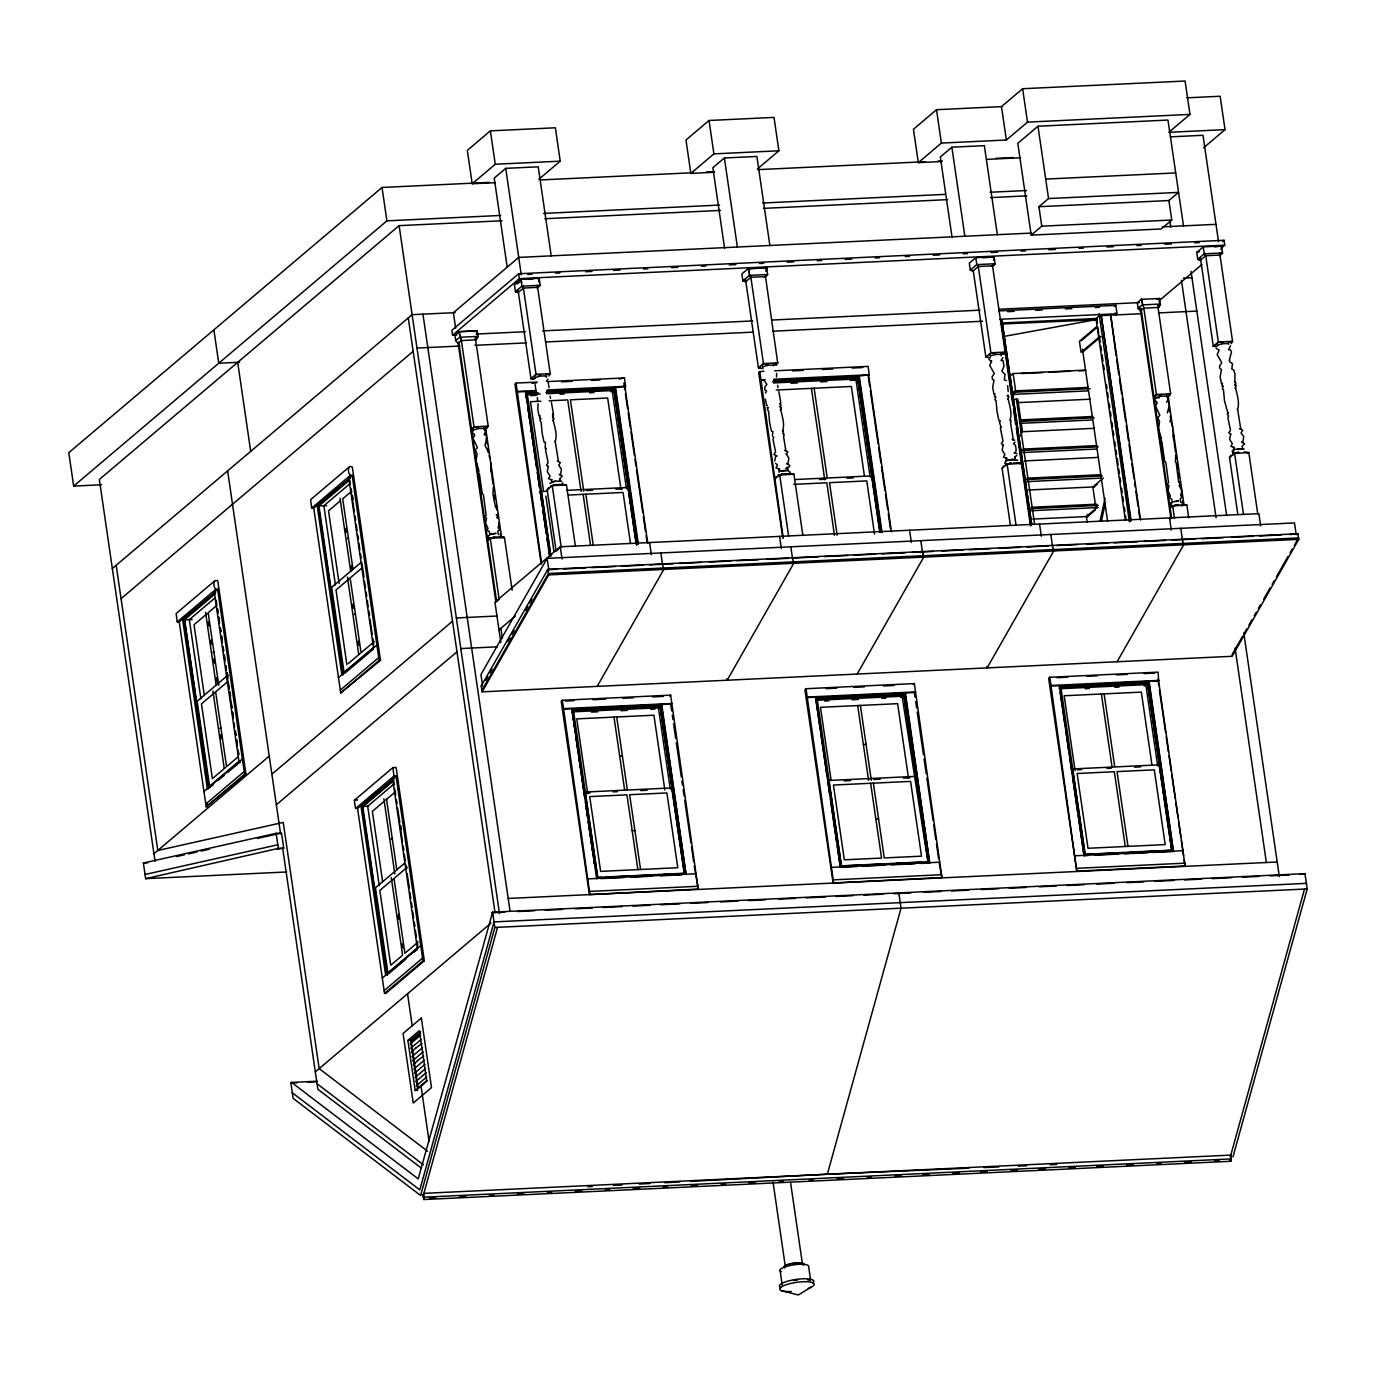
<?xml version="1.0" encoding="UTF-8"?>
<svg xmlns="http://www.w3.org/2000/svg" width="1376" height="1376" viewBox="0 0 1376 1376"><rect width="100%" height="100%" fill="white"/><g stroke="black" fill="none" stroke-linecap="round" stroke-linejoin="round"><path stroke-width="1.5" d="M486.863 437.74L484.954 445.291L488.239 451.844M549.076 387.808L548.181 382.236M776.528 377.024L776.632 373.481M499.11 522.536L498.164 528.023L499.952 529.554L497.785 531.084L498.301 534.61M1182.018 496.788L1181.52 490.166L1179.077 485.35L1180.264 484.662L1179.868 482.77M774.722 460.874L775.806 455.645M538.738 281.925L539.168 278.348L520.902 279.225L514.418 284.712L515.432 291.678L518.374 292.348L523.43 288.083L538.068 287.292L540.183 285.314L539.168 278.348M766.621 267.563L766.191 271.141L766.621 267.563L748.355 268.44L741.87 273.927L742.885 280.893L745.826 281.564L750.883 277.298L765.09 276.628L767.636 274.529L766.621 267.563L749.662 268.956M993.627 260.374L994.057 256.796L975.79 257.656L969.306 263.143L970.321 270.109L973.262 270.78L978.319 266.514L992.526 265.843L995.072 263.745L994.057 256.796L983.186 257.88M1159.142 302.049L1159.59 298.472L1141.306 299.349L1137.35 302.703L1138.158 308.276L1140.274 310.976L1143.834 308.207L1158.472 307.416L1160.398 304.044L1159.59 298.472L1156.838 299.194M1221.08 249.589L1221.51 246.012L1203.243 246.872L1196.759 252.358L1197.774 259.324L1200.715 259.995L1205.772 255.73L1219.979 255.059L1222.524 252.96L1221.51 246.012L1214.698 246.906M535.126 384.626L535.866 390.234M541.628 563.352L516.069 383.078L514.934 384.042L541.215 564.177M589.891 894.194L562.354 700.264L561.202 701.227L589.41 894.606L698.217 889.068L670.662 695.138L562.354 700.264M614.986 387.705L625.598 386.295L624.394 377.936L547.923 381.565M783.271 538.222L759.776 371.52L758.64 372.483L782.755 537.792M833.598 882.652L806.044 688.705L804.908 689.686L833.116 883.048L941.906 877.51L914.352 683.58L806.044 688.705M858.693 376.147L869.305 374.736L868.084 366.394L774.636 370.815M1049.75 677.164L1048.615 678.127L1076.823 871.49L1049.836 677.284L1158.145 672.142L1158.609 680.931L1059.296 686.022L1084.064 855.752L1078.251 815.383M423.928 1199.528L423.877 1193.353L1230.798 1155.1L1231.348 1158.902L1230.849 1161.275L423.928 1199.528L422.38 1194.626M1020.854 436.089L1022.213 429.828L1017.758 399.178L1012.34 399.436M1100.009 521.315L1105.031 498.37M1101.368 521.246L1105.478 502.481M1181.434 492.591L1180.591 495.67L1182.362 497.2L1180.212 498.714L1180.728 502.257L1183.05 502.98L1182.122 505.921A5.435 1.342 -8.3 0 0 1181.141 504.717M1242.734 442.47L1243.749 436.725L1241.014 432.872L1242.7 430.241L1239.604 428.658L1240.602 428.83M492.625 912.15L418.201 1178.871L291.574 1082.413L290.869 1083.015L293.088 1098.323L420.609 1195.486L494.861 927.458L492.625 912.15L1304.964 873.64L1307.2 888.948L1232.948 1156.975M423.326 1195.348L497.579 927.338M690.528 1181.382L827.337 1174.227L901.039 908.194L898.803 892.904L898.081 893.506M1230.247 1157.096L1304.5 889.068M537.448 397.509L537.534 400.846M538.085 403.77L537.775 409.068L539.082 415.793L540.132 415.604L539.547 418.304L540.957 418.356L539.839 420.248L541.129 422.105L542.161 433.302L544.036 442.057L545.464 442.35L545.137 448.06L546.324 448.352L545.532 449.935L548.13 462.68L546.427 465.14L548.439 466.636M546.358 381.376L547.975 379.14M548.353 466.43L547.27 471.658L550.073 476.027L548.491 478.642L552.154 480L551.157 479.605L551.862 482.529M559.808 478.59L560.496 481.514L559.499 481.136M767.309 405.714L767.154 405.507M783.924 435.951L783.959 433.75L782.824 433.767L783.443 430.912L782.445 431.118C785.3 424.582 781.895 415.707 780.605 409.119L780.364 409.945L781.448 407.95L780.175 406.195L779.934 407.021L781.018 404.94L780.209 403.34L779.951 404.234L780.76 402.411L778.816 391.438M1003.242 444.861L1002.158 450.09L1004.962 454.458L1003.379 457.073L1007.043 458.432L1006.045 458.036L1006.561 461.579M1010.792 421.95L1010.878 420.127L1009.881 420.334C1012.736 413.798 1009.33 404.922 1008.04 398.335M1015.006 442.057L1013.562 443.657L1015.488 445.377L1016.193 449.986L1015.282 453.254L1014.095 452.79L1017.019 453.788M1230.626 345.789L1228.51 349.693L1230.522 349.882L1231.52 351.912L1229.318 360.46M1230.694 434.076L1229.611 439.305L1232.414 443.674L1230.832 446.288L1234.496 447.647L1233.498 447.252L1234.014 450.795M1169.858 421.503L1170.666 419.474M1016.847 455.508L1014.594 457.228M1167.381 412.938L1169.273 405.387L1167.45 396.907M476.062 339.786L477.971 336.398L477.162 330.842L458.879 331.702L454.923 335.056L455.731 340.629L457.847 343.329L461.407 340.56L476.062 339.786L477.971 336.398L459.704 337.275L455.731 340.629M765.538 392.986L766.621 391.076L764.987 390.062L764.626 387.619L766.862 384.317L763.319 379.449M1296.209 534.748L1294.489 522.932L547.115 558.364L480.946 674.567L482.391 684.422M481.256 685.936L547.889 569.337L1297.964 533.768L1298.772 539.34L1232.191 656.283L482.116 691.836L481.256 685.936L482.598 685.867M485.762 680.346L487.861 676.648M489.959 672.967L492.058 669.269M507.813 641.612L509.911 637.914M512.01 634.233L514.108 630.535M525.666 610.256L527.765 606.558M529.863 602.877L531.962 599.179M481.91 690.408L548.491 573.465L1298.566 537.947M482.116 691.836L548.697 574.893L547.889 569.337M597.184 686.383L663.782 569.44L662.492 564.28M857.145 674.068L923.743 557.125L922.453 551.948M1117.106 661.736L1183.687 544.793L1182.414 539.616M1231.984 654.838L1242.545 636.28M1244.661 632.564L1246.776 628.866M1248.892 625.151L1252.057 619.578M1254.172 615.863L1256.288 612.148M1258.404 608.433L1260.519 604.735M1263.684 599.162L1270.031 588.016M1272.146 584.318L1274.245 580.603M1276.36 576.888L1287.988 556.472M1290.103 552.756L1292.219 549.041M1294.334 545.326L1297.499 539.77M472.587 429.174L473.998 426.818L461.115 338.53M486.794 428.504L488.205 426.147L475.322 337.842M534.593 376.697L536.004 374.341L523.121 286.036M548.818 376.026L550.228 373.67L537.345 285.365M556.489 484.386L552.24 485.625L561.167 546.84L556.128 551.122L547.201 489.908L548.611 487.534M762.046 365.913L763.456 363.556L750.574 275.252M776.27 365.242L777.681 362.886L765.52 276.507M776.064 476.75L774.654 479.123L779.693 474.84L783.942 473.602M989.482 355.128L990.892 352.772L978.319 266.583L976.805 264.605L975.79 257.656M1003.706 354.458L1005.116 352.101L990.892 352.772L985.852 357.038L973.279 270.848M1010.397 525.322L1002.089 468.339L1003.5 465.965M1155.014 396.821L1156.425 394.465L1143.852 308.276L1141.306 299.349L1142.613 299.865M1169.222 396.15L1170.632 393.794L1157.749 305.489M1216.934 344.344L1218.345 341.988L1205.772 255.798M1231.159 343.673L1232.569 341.317L1219.686 253.012M1237.85 514.538L1229.542 457.554L1230.952 455.181M485.969 431.617L484.146 434.524L485.9 435.607M1002.863 357.571L1001.04 360.478L1003.07 360.667L1003.964 366.24L1001.866 371.245L1005.048 374.461L1004.342 379.81L1006.252 380.653M1166.573 402.17L1168.379 399.264L1167.295 397.767M1011.601 394.62L1015.436 390.767L1011.377 394.207M554.992 441.902C557.848 435.366 554.442 426.491 553.152 419.904L552.911 420.729L553.995 418.734L552.722 416.98L552.481 417.805L553.565 415.724L552.756 414.124L552.498 415.019L553.307 413.196L551.363 402.222M1175.396 462.026L1175.792 455.473M1237.334 409.549C1240.189 403.013 1236.783 394.138 1235.493 387.55L1235.252 388.376L1236.181 385.332L1235.063 384.626M1001.212 426.784L1000.421 428.366L1003.018 441.128L1001.315 443.571L1003.328 445.067M1008.161 395.136L1007.37 396.236L1007.61 395.411L1008.883 397.165L1007.8 399.16M1234.822 385.452L1235.906 383.371L1235.098 381.771L1234.84 382.666L1234.96 373.997L1233.704 369.869L1231.795 369.026L1232.5 363.677L1229.766 361.819L1229.49 359.91M1228.183 412.645L1227.289 414.314L1228.682 415.999L1227.874 417.582L1230.471 430.327L1228.768 432.786L1230.78 434.283M206.194 806.818L245.977 774.224L217.769 580.844C211.938 578.023 213.4 590.906 217.632 589.255L244.618 774.275L206.194 806.818L179.207 621.797L215.619 592.041L214.278 592.11L239.028 761.822L240.215 761.771M340.715 692.919L380.498 660.308L352.29 466.946C346.46 464.108 347.904 477.008 352.153 475.356L379.14 660.377L340.715 692.919L313.711 507.899L350.14 478.126L348.782 478.194L373.55 647.924M357.554 808.383L384.54 993.42L385.899 993.352L424.324 960.809L396.116 767.43L392.9 767.584L354.337 800.316L355.49 808.314L357.554 808.383L393.983 778.627L392.624 778.696L417.375 948.408M392.9 767.584L393.932 775.772L395.978 775.84L422.982 960.878L384.54 993.42M410.168 1044.074L420.695 1035.165M410.77 1048.254L421.297 1039.344M411.39 1052.434L415.827 1048.013M411.992 1056.596L422.518 1047.686M412.611 1060.776L423.12 1051.866M413.213 1064.955L417.65 1060.535M413.815 1069.118L424.341 1060.208M414.434 1073.297L424.96 1064.388M415.036 1077.477L425.562 1068.567M415.655 1081.639L426.164 1072.73M416.257 1085.819L426.784 1076.909M549.764 483.458L555.044 481.05L561.735 481.29M1005.564 461.012L1004.858 463.282L1005.959 463.815M1158.626 429.054L1161.361 438.48L1160.69 440.458L1161.791 441.404L1164.698 461.338L1165.868 462.474L1168.551 482.804L1167.123 484.3L1168.981 485.831L1167.966 490.819L1170.494 496.151L1169.187 497.82L1171.75 499.127L1172.266 502.653L1170.185 503.582L1171.956 506.402A5.435 1.342 -8.3 0 1 1178.836 504.631M991.7 360.925L989.671 365.345L994.298 373.532L992.062 376.835L992.423 379.277L994.057 380.292L992.664 387.499L993.971 394.224L995.003 394.035L994.435 396.735L995.846 396.787L994.882 399.728L996.018 400.536L997.05 411.734L998.924 420.488L1000.352 420.781L999.526 422.208L1001.006 427.472M489.34 182.372L382.029 187.463L68.8 452.687L73.668 486.089L101.566 484.765M538.721 179.396L560.238 161.164L555.371 127.779L490.372 130.858L467.324 150.38L472.192 183.765L495.257 182.681M73.668 486.089L386.897 220.848L500.658 215.447M501.965 220.762L399.126 225.647L99.347 479.484L155.058 861.359M472.192 183.765L495.257 164.243L560.238 161.164M551.208 255.85L538.222 166.823L505.732 168.354L494.208 178.123L507.194 267.15M112.333 568.529L412.112 314.674L455.078 312.644M121.054 598.663L413.144 351.31M1221.492 247.938L1224.743 245.186L1224.038 240.301L518.632 273.755L451.861 330.309L452.566 335.176L456.952 334.97M452.566 335.176L519.354 278.623L1224.743 245.186M757.368 169.024L778.885 150.792L774.017 117.407L709.036 120.486L685.97 140.025L690.838 173.41L713.903 172.31M517.17 284.006L520.954 280.807M475.339 338.634L477.971 336.398M536.95 288.066L540.183 285.314L521.917 286.174L515.432 291.678L517.944 292.469M690.838 173.41L713.903 153.871L778.885 150.792M214.553 580.999L176.128 613.541L177.143 621.728L179.207 621.797M349.074 467.083L310.632 499.626L311.664 507.813L313.711 507.899M769.872 245.478L756.886 156.451L724.378 157.982L712.854 167.752L724.602 248.316M177.332 621.883L215.774 589.341M311.853 507.985L350.278 475.442M214.278 592.11L217.632 589.255M348.782 478.194L352.153 475.356M182.561 618.959L207.329 788.672L208.516 788.62L183.748 618.89L215.447 592.041M349.968 478.143L318.269 504.992L343.192 674.704L341.833 674.773L317.082 505.044M184.608 619.871L208.963 786.814L184.436 619.871L215.172 593.847M374.22 646.875L343.295 672.916L318.94 505.972L349.693 479.932L350.312 484.163M215.224 597.717L189.338 619.647L200.913 698.939M349.745 483.819L323.859 505.749L335.417 585.041M207.226 613.541L194.016 624.738L204.319 695.362M216.995 605.268L208.189 612.733L218.784 685.403M340.268 500.881L328.537 510.823L339.132 583.527M351.516 491.37L342.693 498.834L352.996 569.389M471.469 428.951L473.998 426.818L488.205 426.147L483.956 427.403M518.081 290.319L530.964 378.606L536.004 374.341L550.228 373.67L545.98 374.908M212.902 652.499L213.865 651.691M347.423 538.601L348.386 537.775M550.176 556.558L525.632 391.936L527.18 402.514L525.684 391.885L536.33 391.386M527.18 393.261L537.81 392.71L527.18 393.261L550.882 555.646M227.9 675.186L197.146 701.227L209.634 786.78M360.787 562.646L331.668 587.311L344.138 672.881M227.384 681.928L201.464 703.876L212.386 778.661L225.595 767.464M361.905 568.03L335.985 589.977L346.89 664.746M1186.852 97.834L1220.151 96.251L1225.018 129.636L1168.826 132.302L1189.965 114.414L1185.097 81.029L1022.626 88.718L1001.487 106.623L936.506 109.702L913.44 129.224L918.325 162.626L941.786 161.508M624.394 377.936L618.994 379.105M610.72 391.799L613.902 389.116L636.658 545.154L613.834 389.167L546.272 392.315M219.902 728.506L220.865 727.698M354.423 614.608L355.386 613.799M764.402 277.281L767.636 274.529L749.37 275.389L742.885 280.893L745.396 281.684M918.325 162.626L941.373 143.087L1006.372 140.008L1027.511 122.12L1189.965 114.414M487.706 540.252L494.483 536.864M547.201 489.908L552.24 485.625L566.465 484.954L575.392 546.169M997.342 234.694L984.356 145.667L951.865 147.198L940.324 156.967L952.089 237.532M238.289 756.714L226.558 766.656L215.636 691.87M348.369 663.507L360.099 653.566M374.272 641.56L361.062 652.74L350.158 577.972M208.791 786.814L239.527 760.79M203.958 791.527L242.4 758.984M338.479 677.611L376.904 645.069M210.098 787.278L213.263 784.595M218.027 780.57L224.357 775.187M227.539 772.504L240.387 761.754M344.602 673.363L373.309 649.197M205.781 804.048L244.223 771.506M340.302 690.133L378.727 657.59M153.94 853.722L269.249 756.078M271.88 774.172L452.515 621.212M1183.498 225.87L1167.966 120.056L1037.986 126.231L1017.81 143.31L1031.209 235.124L1161.172 228.966L1171.75 220.022L1168.912 200.535L1178.51 192.399L1048.546 198.557L1038.932 206.71L1041.77 226.18L1031.209 235.124M775.152 365.018L777.681 362.886L763.456 363.556L758.417 367.822L745.534 279.534M636.125 543.778L627.903 487.448L626.458 488.669L612.148 390.578L546.633 393.691M1260.657 525.838L1258.885 513.661L560.256 546.788L494.93 602.12L500.812 642.523M276.352 804.771L456.97 651.811M498.989 629.933L515.278 616.138M145.65 878.662L278.33 848.373L283.748 848.115L281.547 833.065L276.129 833.323L143.379 863.027L145.65 878.662L286.69 871.971M277.367 849.181L283.748 848.115M991.838 266.497L995.072 263.745L992.526 265.843L995.072 263.745L976.805 264.605L970.321 270.109L972.832 270.9M854.169 380.447L857.592 377.557L880.055 531.497L857.54 377.609L773.054 381.565M355.696 808.469L394.121 775.926M392.624 778.696L395.978 775.84M393.811 778.627L362.094 805.476L387.034 975.206L385.676 975.257L360.908 805.545M418.046 947.359L387.138 973.417L362.782 806.474L393.691 780.433L362.954 806.456M393.588 784.32L367.684 806.233L379.26 885.542M384.11 801.382L372.363 811.324L382.666 881.947M385.572 800.144L395.342 791.871M1203.501 147.868L1225.018 129.636M1030.968 525.443L1000.988 319.989L1001.917 320.281L1031.673 524.256M391.266 839.085L392.229 838.276M671.213 704.03L661.736 704.495L686.074 874.568L661.323 704.839L571.969 709.087L575.374 732.41L571.9 709.139L596.668 878.851M1002.588 354.234L1005.116 352.101L1000.868 353.34M404.63 863.148L375.493 887.812L387.98 973.365M393.037 879.281L379.828 890.461L390.732 965.247L402.48 955.305M407.21 867.276L394 878.473L404.905 953.241L418.115 942.061M879.814 532.237L871.61 475.89L870.165 477.111L855.855 379.036L773.432 382.941M792.473 558.106L793.746 563.283L727.164 680.226L726.958 678.781M1009.451 376.68L1013.132 373.567L1085.87 370.11M1099.407 315.654L1095.984 318.561L1125.43 520.403M1095.864 319.765L1000.421 324.082M1097.326 318.492L1097.205 323.274M1140.601 520.094L1110.656 314.794L1101.178 315.242L1130.676 521.108M1114.371 306.59L1115.816 305.369L1117.037 313.728L1115.592 314.932L1115.282 312.851M1011.687 394.207L1015.66 390.853L1088.382 387.396M399.229 914.283L398.266 915.109L398.851 919.202M1011.394 396.993L1014.525 394.344L1088.33 390.836M1096.689 326.628L1079.438 341.231L1081.054 352.359L1099.871 336.432M1110.656 314.794L1116.056 355.524M1081.261 340.766L1097.635 326.903M669.51 696.101L670.662 695.138M661.736 704.495L571.9 709.139M657.866 708.244L660.17 706.301L684.526 873.244L660.102 706.352M1082.895 351.895L1100.886 336.656M1138.158 308.276L1142.114 304.904L1160.398 304.044L1158.472 307.416L1160.398 304.044L1157.749 306.28M1219.291 255.712L1222.524 252.96L1219.979 255.059L1222.524 252.96L1204.258 253.82L1197.774 259.324L1200.285 260.116M1222.593 241.522L1224.038 240.301M1159.607 300.346L1201.936 264.484M663.094 874.5L684.216 873.502L671.746 787.932L585.092 792.043L583.648 793.264L589.994 792.972M382.304 978.112L420.746 945.57M389.597 972.006L417.117 948.7M386.862 975.206L405.886 959.106M413.815 952.381L416.98 949.698M384.145 990.634L422.57 958.092M1002.089 468.339L1007.129 464.056L1011.377 462.818M922.47 551.948L923.726 557.125M315.31 1071.887L491.026 923.072M671.746 787.932L670.301 789.153L658.433 707.78L573.895 711.788M1153.896 396.598L1156.425 394.465L1170.632 393.794L1166.384 395.032M1200.422 257.966L1213.305 346.253L1218.345 341.988L1232.569 341.317L1228.321 342.555M407.881 1040.394L419.405 1030.624L426.715 1080.71L415.174 1090.48L407.881 1040.394L410.581 1040.256L420.678 1031.725M837.33 846.034L840.358 867.293L815.607 697.58L914.92 692.489M420.506 1033.41L411.269 1041.254L418.166 1088.554L427.42 1080.71M1103.397 478.005L1092.836 486.949L1095.348 504.252L1096.93 507.606L1086.352 516.55L1087.195 522.312M1093.696 487.293L1097.205 484.335M1052.434 545.79L1053.724 550.95L987.125 667.893L986.919 666.466M1087.229 516.894L1095.262 510.1M913.217 684.543L914.352 683.58M900.678 697.443L903.86 694.742L928.215 861.686L903.808 694.794M698.217 889.068L694.312 866.089M1229.542 457.554L1234.582 453.272L1238.83 452.033M1170.133 507.899L1176.893 504.51M927.923 861.944L902.123 696.222L817.585 700.229M1297.964 533.768L1289.708 534.542M1144.144 686.091L1147.567 683.184L1171.922 850.127L1147.515 683.236M941.906 877.51L939.258 863.044M1170.185 851.606L1171.63 850.385L1159.142 764.832L1157.698 766.054L1145.83 684.663L1059.176 688.774M1158.609 680.931L1185.132 866.364L1184.203 859.983M1304.964 873.64L1299.976 874.448M415.81 1048.013L421.916 1043.524M417.633 1060.535L423.739 1056.046M561.907 484.868L562.646 482.856M499.901 537.345L500.83 536.726M789.36 474.084L790.306 473.447M811.221 1287.145L798.235 1294.971L781.448 1290.636M496.667 517.703L498.06 516.034L496.22 514.693M786.126 454.441L787.812 451.81L784.716 450.227L785.902 450.692L783.529 436.433M559.705 478.796L562.251 476.113L559.206 474.359L560.582 474.737L561.408 469.078L558.673 465.226L560.359 462.594L557.263 461.012L558.45 461.476L555.199 441.214M773.432 364.124L777.681 362.886M474.41 331.547L477.162 330.842L476.715 334.42L477.162 330.842L458.879 331.702L461.407 340.56M1196.759 252.358L1199.511 251.653M553.169 481.875L555.268 481.325M490.338 534.215L495.996 533.183M491.163 534.352L495.566 533.544M779.814 470.953L787.915 470.007M780.622 471.091L787.949 470.73L787.433 467.204L785.937 468.476L789.084 467.049L789.704 465.329L786.659 463.574L787.863 464.039L788.861 458.294L786.35 453.719M1007.249 460.169L1012.891 459.137L1017.81 460.358M1008.058 460.306L1015.385 459.945L1014.869 456.419M1234.702 449.384L1244.076 448.937M1172.765 501.862L1178.424 500.83M176.558 856.56L184.453 854.788M188.512 853.877L196.871 852.002M201.051 851.073L209.427 849.198M257.501 838.431L280.498 833.288M145.048 874.482L277.814 844.778M1002.915 336.621L1096.001 319.645M533.991 379.157L530.964 378.606L532.684 378.331M760.137 367.547L758.417 367.822L762.975 368.665M987.572 356.762L985.852 357.038L990.41 357.88M1216.332 346.821L1213.305 346.253L1215.025 345.978M550.538 485.917L552.24 485.625M777.99 475.133L793.918 474.17L802.844 535.384M792.198 474.445L793.918 474.17L789.36 473.344M488.514 538.394L504.442 537.431L512.147 590.201M502.739 537.724L504.442 537.431L499.901 536.606M1005.426 464.348L1021.353 463.385L1016.795 462.56M1019.633 463.66L1021.353 463.385M1232.879 453.564L1248.806 452.601L1257.733 513.816M1247.086 452.876L1248.806 452.601L1244.248 451.775M1170.942 506.041L1186.869 505.078L1188.709 517.737M1185.149 505.353L1186.869 505.078L1182.311 504.252M487.534 539.031L489.202 538.773M1169.961 506.678L1171.612 506.42M1237.609 448.972L1241.84 448.782M1175.672 501.449L1177.994 501.174M587.93 1186.748L592.196 1186.525M613.576 1185.407L622.124 1184.96M639.221 1184.065L649.919 1183.498M664.883 1182.724L679.847 1181.932M1170.512 136.843L1203.002 135.295L1218.534 241.729M540.854 179.929L693.246 172.705M706.112 172.086L714.712 171.673M757.626 169.644L925.05 161.714M937.916 161.095L942.216 160.889M995.88 158.343L1013.046 157.535M986.558 159.392L1020.682 157.758M1045.691 179.086L1175.672 172.929M543.572 213.418L719.579 205.076M762.51 203.029L944.934 194.377M990.015 192.244L1026.496 190.524M544.81 218.732L720.491 210.408M763.336 208.378L947.582 199.64M990.428 197.611L1026.857 195.874M1038.932 206.71L1168.912 200.535M1041.77 226.18L1171.75 220.022M1031.484 233.077L518.718 257.398L453.392 312.713L455.645 328.176M1162.359 226.868L1215.988 224.34M527.696 274.478L531.979 274.271M555.577 273.153L559.877 272.947M585.626 271.726L592.058 271.433M613.507 270.401L619.957 270.109M643.555 268.991L647.838 268.784M671.436 267.666L677.869 267.357M701.485 266.239L705.768 266.032M729.366 264.914L735.799 264.605M759.397 263.487L763.697 263.28M787.296 262.162L793.728 261.87M817.327 260.752L821.627 260.546M845.225 259.428L851.658 259.118M875.256 258L879.556 257.794M905.288 256.572L909.588 256.366M933.186 255.248L939.619 254.938M963.217 253.82L967.517 253.631M991.116 252.513L997.548 252.204M1021.147 251.086L1025.447 250.879M1049.045 249.761L1055.478 249.452M1079.076 248.334L1083.376 248.127M1106.975 247.009L1113.408 246.7M1137.006 245.582L1141.289 245.392M1164.904 244.257L1171.337 243.965M1194.936 242.847L1199.218 242.64M532.357 279.259L520.902 279.225L521.917 286.174L523.43 288.083M1183.377 278.107L1191.96 277.694M476.165 334.058L525.477 331.719M542.626 330.894L752.741 320.935M772.039 320.023L980.004 310.168M999.303 309.239L1139.38 302.6M998.632 310.924L1115.816 305.369M1007.834 311.647L1014.232 311.337M1035.543 310.322L1041.924 310.03M1065.368 308.912L1071.766 308.62M1095.193 307.502L1099.458 307.295M999.836 319.284L1117.037 313.728M416.98 348.059L459.945 346.03M474.944 345.324L526.337 342.882M545.618 341.97L753.394 332.115M772.676 331.203L982.584 321.244M1099.338 315.706L1141.616 313.711M1158.523 312.902L1196.828 311.096M1000.679 323.033L1096.036 318.51M239.716 362.232L218.75 363.23L213.882 329.844M530.964 378.606L535.023 378.417M1213.305 346.253L1217.364 346.064M516.069 383.078L537.311 382.064M759.776 371.52L764.024 371.314M531.927 383.233L536.176 383.044M561.649 381.823L572.278 381.324M591.388 380.412L599.884 380.017M792.61 370.884L803.24 370.368M822.349 369.473L832.962 368.957M852.071 368.063L862.7 367.547M517.29 391.42L536.399 390.526M547.029 390.01L625.598 386.295M760.997 379.862L765.245 379.673M773.742 379.26L869.305 374.736M516.636 391.988L526.114 391.541M760.326 380.43L764.127 380.24M546.908 390.939L615.038 387.654L637.828 544.277M773.587 380.189L858.744 376.095L881.534 532.718M546.203 392.366L613.834 389.167M773.002 381.616L857.54 377.609M525.512 394.688L540.304 393.983M530.396 395.617L536.743 395.308M559.998 394.207L564.212 394M589.582 392.814L593.813 392.607M791.011 383.25L797.358 382.958M820.595 381.857L826.942 381.548M850.179 380.447L854.41 380.24M1021.216 373.567L1042.595 372.552M1049.011 372.242L1070.408 371.228M1078.973 370.832L1085.389 370.522M540.837 401.19L530.482 401.689L543.52 491.026M549.11 400.794L567.72 399.917L581.068 491.387M776.253 390.027L851.366 386.467L864.386 475.821M1090.136 388.651L1014.215 392.246L1014.525 394.344M1018.412 402.6L1090.342 399.195M1159.4 397.784L1154.068 397.819M1020.94 419.886L1092.871 416.481M1019.857 421.469L1094.126 417.754M1020.39 423.361L1092.32 419.938M1020.872 429.897L1022.213 429.828M1020.407 431.806L1094.453 428.297M1022.918 449.092L1096.964 445.583M1022.076 450.468L1098.237 446.856M1022.385 452.549L1096.414 449.04M1024.501 460.908L1098.547 457.4M541.25 491.542L547.596 491.249M566.62 490.355L627.903 487.448M795.517 479.502L871.61 475.89M586.314 490.561L592.643 490.269M615.898 489.168L622.227 488.858M819.442 479.519L825.789 479.209M846.911 478.212L853.258 477.902M318.94 505.972L326.697 505.611M568.632 495.033L623.053 492.453L630.5 543.503M793.711 484.352L826.821 482.787L834.475 535.298M1027.029 478.194L1101.075 474.686M1026.169 479.57L1102.331 475.958M1026.479 481.652L1100.525 478.143M1028.612 489.994L1094.178 486.898M1031.123 507.297L1096.706 504.184M1096.328 505.37L1097.687 505.319M1030.28 508.673L1097.979 505.456M1030.59 510.754L1098.272 507.538M1032.705 519.096L1087.711 516.499L1087.401 514.4M547.424 569.733L557.349 569.251M563.799 568.959L585.247 567.944M591.68 567.634L615.296 566.516M621.728 566.207L643.194 565.192M649.627 564.882L673.156 563.764M679.538 563.472L700.848 562.457M709.38 562.044L730.69 561.047M737.072 560.737L758.382 559.722M766.896 559.327L788.207 558.312M794.606 558.002L818.049 556.902M824.43 556.592L847.874 555.491M854.255 555.182L875.566 554.167M881.964 553.874L905.408 552.756M911.789 552.447L933.117 551.449M941.648 551.036L962.942 550.022M969.34 549.729L990.651 548.714M999.165 548.319L1020.476 547.304M1026.874 546.994L1048.185 545.98M1056.699 545.584L1078.01 544.569M1086.524 544.174L1107.835 543.159M1114.233 542.849L1137.677 541.748M1144.058 541.439L1165.369 540.424M1171.767 540.132L1195.297 539.014M1201.73 538.704L1223.178 537.689M1231.761 537.276L1253.226 536.262M1259.659 535.969L1281.125 534.937M548.697 574.893L1298.772 539.34M184.436 619.871L192.176 619.51M456.35 617.962L497.166 616.018M460.822 648.56L497.355 646.823M379.14 660.377L380.498 660.308M565.45 701.038L573.947 700.625M593.056 699.73L605.801 699.111M622.795 698.32L633.407 697.804M652.534 696.91L663.146 696.394M826.15 688.671L836.763 688.172M853.756 687.364L864.369 686.865M883.478 685.953L894.108 685.454M1057.095 677.714L1067.724 677.216M1086.834 676.304L1097.446 675.805M1116.572 674.894L1127.185 674.395M1144.178 673.586L1154.791 673.088M563.558 708.606L671.884 703.48M807.265 697.064L915.573 691.922M1050.972 685.506L1159.28 680.363M562.904 709.173L572.382 708.726M806.611 697.615L816.088 697.168M1050.301 686.056L1059.778 685.609M1059.365 685.97L1148.719 681.739L1173.418 851.503L1149.132 681.378M660.17 706.301L573.465 710.463L597.82 877.406L684.526 873.244M903.86 694.742L817.155 698.905L841.51 865.848L928.215 861.686M1147.567 683.184L1060.862 687.346L1085.217 854.29L1171.922 850.127M591.474 712.097L597.803 711.805M621.058 710.704L627.404 710.394M650.642 709.294L654.873 709.087M824.602 701.038L828.834 700.848M852.071 699.748L858.418 699.438M881.672 698.337L885.886 698.148M1085.217 688.688L1089.431 688.482M1114.801 687.295L1119.032 687.088M619.682 756.06L622.382 755.94M863.371 744.502L866.089 744.382M244.618 774.275L245.977 774.224M354.475 800.127L357.691 799.972M828.799 780.484L915.436 776.374M1159.142 764.832L1072.489 768.943L1084.666 852.415M613.232 791.871L617.463 791.664M640.717 790.564L647.047 790.254M844.262 780.914L850.592 780.605M873.846 779.504L880.193 779.212M903.43 778.111L909.777 777.801M1077.391 769.855L1081.622 769.648M1106.975 768.444L1111.206 768.255M1134.46 767.154L1140.79 766.845M362.782 806.474L368.63 806.198M632.169 830.657L634.886 830.536M875.876 819.116L878.576 818.978M143.379 863.027L147.645 862.821M601.794 877.406L597.58 877.596L585.092 792.043M606.025 877.2L631.395 875.996M635.609 875.807L658.863 874.689M841.269 866.054L862.408 865.04M866.639 864.85L891.992 863.646M896.223 863.44L921.576 862.236M1084.976 854.496L1095.537 853.997M1099.768 853.791L1123.022 852.69M1129.352 852.38L1171.63 850.385M587.672 878.903L695.981 873.76M831.362 867.344L939.67 862.202M1075.069 855.786L1183.377 850.66M600.985 878.61L624.377 877.492M630.707 877.234L652.035 876.185M660.48 875.824L681.825 874.775M840.358 867.293L857.437 866.45M861.703 866.244L885.095 865.126M891.476 864.833L914.885 863.715M921.215 863.474L929.78 863.01M1084.064 855.752L1088.382 855.494M1094.763 855.184L1118.172 854.083M1124.484 853.825L1147.945 852.673M1152.211 852.466L1173.487 851.452M589.496 891.424L697.804 886.282M833.185 879.866L941.511 874.723M1076.892 868.308L1185.2 863.165M1077.305 871.094L1185.613 865.951M508.191 898.459L1277.186 861.995M491.92 912.77L504.734 912.168M517.565 911.548L534.662 910.74M545.36 910.241L562.457 909.416M575.288 908.814L592.385 908.005M603.066 907.489L622.313 906.578M632.994 906.079L650.108 905.27M660.79 904.754L680.036 903.843M690.718 903.344L707.814 902.536M720.646 901.916L737.742 901.108M748.441 900.609L765.538 899.801M778.369 899.182L795.466 898.373M806.164 897.874L825.394 896.963M836.092 896.447L853.189 895.638M863.87 895.14L883.117 894.211M893.798 893.712L910.912 892.904M923.726 892.302L940.84 891.476M951.521 890.977L968.618 890.169M981.449 889.55L998.546 888.741M1009.244 888.242L1026.341 887.434M1039.172 886.815L1056.269 886.006M1066.968 885.508L1084.064 884.699M1096.896 884.08L1113.992 883.272M1126.824 882.67L1143.92 881.861M1154.602 881.345L1173.848 880.434M1184.53 879.935L1201.644 879.109M1212.325 878.61L1231.572 877.699M1242.253 877.183L1259.35 876.374M1270.048 875.876L1289.278 874.964M1306.392 883.375L494.053 921.903L419.8 1189.913L292.28 1092.75M494.861 927.458L1307.2 888.948M422.982 960.878L424.324 960.809M291.574 1082.413L317.237 1081.192M290.869 1083.015L297.268 1082.706M307.966 1082.207L316.514 1081.794M415.174 1090.48L417.891 1090.342M424.427 1197.154L1231.348 1158.902M429.364 1198.135L435.796 1197.825M459.412 1196.707L465.845 1196.398M489.46 1195.28L493.743 1195.073M517.359 1193.955L523.792 1193.663M547.407 1192.545L551.69 1192.338M575.306 1191.22L581.738 1190.911M605.337 1189.793L609.637 1189.586M633.235 1188.468L639.685 1188.159M663.284 1187.041L667.584 1186.834M691.182 1185.716L697.632 1185.407M721.23 1184.289L725.53 1184.1M749.129 1182.964L755.562 1182.672M779.177 1181.554L783.46 1181.348M809.226 1180.126L813.508 1179.92M837.124 1178.802L843.557 1178.492M867.155 1177.374L871.455 1177.168M895.071 1176.05L901.504 1175.74M922.969 1174.726L929.402 1174.433M953 1173.298L959.45 1173.006M980.899 1171.991L987.349 1171.681M1010.947 1170.563L1017.38 1170.254M1038.846 1169.239L1045.278 1168.929M1068.894 1167.811L1075.327 1167.502M1096.792 1166.487L1103.225 1166.177M1126.841 1165.059L1133.274 1164.767M1156.889 1163.632L1161.172 1163.442M1184.788 1162.324L1191.22 1162.015M1214.819 1160.897L1219.119 1160.69M827.337 1174.227L968.79 1168.207M983.788 1167.57L998.787 1166.934M1018.068 1166.108L1026.651 1165.747M1050.215 1164.75L1056.648 1164.474M471.658 430.172L473.361 430.258A5.796 1.428 -8.3 0 1 480.706 428.418A5.796 1.428 -8.3 0 1 484.197 429.794M1218.345 341.988L1222.903 342.813M990.892 352.772L995.45 353.598M1156.425 394.465L1160.966 395.29M763.456 363.556L768.014 364.382M536.004 374.341L540.562 375.166M473.998 426.818L478.556 427.644M561.907 484.128L566.465 484.954M775.892 455.852L777.01 456.11L773.88 454.355L775.582 451.896L772.985 439.15L773.794 437.568L772.4 435.882L772.916 431.565L771.489 431.273L769.614 422.518L768.582 411.321L767.292 409.463L768.41 407.571L767.017 407.52M1242.924 442.401L1241.548 442.006L1244.592 443.76L1242.046 446.443L1242.838 449.161M978.319 266.514L976.805 264.605M750.883 277.298L749.37 275.389L750.883 277.298L749.37 275.389L748.355 268.44L749.284 271.949M1014.628 440.182L1012.151 439.443L1013.338 439.907L1010.466 422.294M1237.54 408.861L1240.791 429.123M788.947 471.28L790.099 472.071M427.506 1151.179L319.163 1068.619L283.232 822.401L157.793 850.488L116.186 565.261M317.03 1083.703L423.498 1164.818M420.918 1167.811L317.856 1089.276L282.768 848.837M484.885 430.138L485.866 430.929M1216.229 348.438L1219.153 350.14L1217.124 354.561L1221.75 362.748L1219.514 366.05L1219.876 368.493L1221.51 369.508L1220.116 376.714L1221.424 383.44L1222.473 383.25L1221.888 385.951L1223.298 386.002L1222.335 388.944L1223.47 389.752L1224.502 400.949L1227.977 413.333M988.776 359.222L991.494 361.596M1229.852 1160.174L1230.849 1161.275M1204.258 253.82L1205.772 255.73L1204.258 253.82L1203.243 246.872M775.531 463.196L777.543 465.243L775.944 467.857L779.607 469.216L778.61 468.82L779.126 472.346M1174.072 442.178L1173.04 430.361M491.645 474.548L490.613 462.714M1171.492 423.275L1172.713 427.489M489.065 455.628L489.89 458.449M520.902 279.225L521.831 282.734M458.879 331.702L459.808 335.211M765.366 399.178L766.535 405.008M476.216 461.424L478.934 470.833L478.263 472.811L479.364 473.757L482.271 493.709L483.44 494.844L486.124 515.174L484.696 516.671L486.571 518.184L485.556 523.172L488.067 528.504L486.76 530.173L489.323 531.48L489.839 535.006L487.758 535.935L489.529 538.756A5.435 1.342 -8.3 0 1 495.033 537.104A5.435 1.342 -8.3 0 1 499.918 537.552M1234.582 453.272L1243.508 514.486M1191.031 271.347L1226.584 515.106M1243.766 632.805L1279.319 876.598M1181.434 280.308L1216.074 517.737M1235.098 648.182L1266.367 862.511M1169.806 220.796L1170.735 227.16M1168.104 395.927L1183.979 504.682M1168.998 407.537L1169.617 411.785M1170.236 416.034L1171.165 422.415M1173.023 435.16L1173.642 439.408M1174.261 443.657L1175.5 451.93M1175.809 454.286L1176.428 458.535M1177.048 462.783L1177.994 469.164M1178.613 473.413L1179.232 477.661M1179.851 481.91L1180.47 486.158M1182.638 501.036L1183.257 505.284M1176.153 462.594L1178.647 482.34M1180.763 528.315L1182.483 540.149M1172.662 505.749L1174.502 518.425M1171.079 502.704L1171.492 505.508M1141.014 308.31L1171.664 518.442M1140.205 308.327L1170.907 518.718M1169.531 517.909L1171.303 530.07M1116.676 359.755L1118.843 374.616M1119.462 378.864L1121.629 393.708M1122.248 397.956L1125.654 421.297M1126.273 425.545L1128.44 440.406M1129.06 444.654L1131.227 459.498M1131.846 463.746L1134.013 478.607M1134.632 482.838L1135.252 487.087M1135.871 491.335L1138.038 506.196M1138.657 510.427L1139.586 516.808M1157.852 679.366L1158.781 685.73M1159.4 689.995L1165.592 732.479M1166.212 736.745L1168.396 751.606M1169.015 755.854L1171.182 770.732M1171.802 774.98L1175.207 798.355M1175.826 802.621L1177.994 817.482M1178.613 821.73L1180.797 836.608M1181.416 840.856L1183.584 855.734M1101.178 315.242L1131.158 520.696M1099.046 313.625L1129.404 521.814M1099.286 335.589L1100.215 341.953M1100.834 346.202L1101.454 350.433M1102.056 354.681L1102.984 361.045M1103.604 365.276L1104.223 369.525M1106.39 384.368L1107.009 388.617M1107.628 392.848L1108.248 397.096M1109.176 403.46L1109.796 407.692M1110.415 411.94L1111.034 416.171M1111.963 422.535L1112.582 426.784M1113.201 431.015L1113.82 435.263M1114.749 441.627L1115.368 445.858M1115.988 450.107L1116.607 454.338M1117.226 458.586L1118.155 464.95M1118.774 469.182L1119.393 473.43M1120.012 477.678L1120.632 481.91M1121.56 488.274L1122.18 492.522M1122.799 496.753L1123.401 501.002M1124.33 507.366L1124.949 511.597M1125.568 515.845L1126.187 520.076M1097.824 327.454L1098.736 333.714M1151.936 764.798L1141.34 692.111L1064.164 695.757L1075.069 770.543M1082.499 349.263L1107.611 521.401M1037.986 126.231L1048.546 198.557M1022.626 88.718L1027.511 122.12M1127.976 846.378L1117.054 771.609L1154.292 769.838L1165.197 844.606L1088.02 848.27L1077.116 773.501L1114.354 771.73L1125.258 846.498M1104.102 693.865L1114.698 766.535M1101.385 694.003L1111.997 766.673M1001.487 106.623L1006.372 140.008M1050.8 534.473L1052.52 546.306M1039.551 524.067L1041.34 536.244M1060.294 692.334L1062.392 707.23M1063.08 711.426L1065.179 726.339M1065.867 730.518L1069.204 753.91M1069.892 758.107L1071.99 773.002M1072.678 777.199L1077.563 811.186M1013.132 373.567L1015.66 390.853M1016.365 399.023L1034.649 524.411M1001.866 320.333L1031.622 524.308M992.543 265.895L1012.874 405.129M1013.544 409.308L1015.66 424.186M1016.331 428.366L1030.486 525.856M1007.129 464.056L1016.056 525.271M951.865 147.198L964.851 236.242M936.506 109.702L941.373 143.087M920.802 540.648L922.539 552.481M909.57 530.224L911.359 542.402M868.652 375.287L891.476 531.858M868.187 375.837L869.735 386.432M870.354 390.664L878.077 443.64M878.696 447.888L880.864 462.714M881.483 466.963L884.871 490.269M885.49 494.517L887.658 509.344M888.277 513.575L890.444 528.418M914.455 693.04L915.074 697.288M915.694 701.536L916.622 707.918M917.242 712.166L923.451 754.667M924.07 758.916L926.237 773.794M926.856 778.042L933.066 820.543M933.685 824.792L935.852 839.67M936.471 843.918L938.638 858.796M859.174 375.734L881.999 532.306M905.442 692.936L929.712 863.062L905.012 693.28L815.658 697.529L817.464 710.308M874.517 534.077L866.76 480.895L829.522 482.666L837.176 535.178M908.538 778.438L897.634 703.669L820.457 707.316L831.07 780.02M873.364 783.15L884.269 857.936L921.507 856.164L910.585 781.396L833.426 785.042L844.331 859.828L881.552 858.056L870.647 783.288M814.128 388.238L827.165 477.61M860.396 705.424L871.3 780.209M811.427 388.359L824.757 479.828M857.695 705.561L868.6 780.33M777.612 385.246L777.973 387.671M829.092 782.583L840.977 863.956M818.135 714.505L820.251 729.4M820.922 733.597L827.062 776.081M827.733 780.261L829.831 795.173M830.519 799.353L836.642 841.837M790.822 546.805L792.542 558.639M779.693 474.84L788.62 536.055M724.378 157.982L737.381 247.026M779.59 536.399L781.362 548.56M709.036 120.486L713.903 153.871M810.619 1280.093L808.675 1266.711A14.517 3.578 -8.3 0 0 791.733 1265.18A14.517 3.578 -8.3 0 0 781.379 1271.716M790.529 1182.328L802.535 1264.596M773.037 1182.225L785.352 1266.608A8.703 2.15 -8.3 0 1 790.237 1264.148M780.037 1270.048L782.256 1285.356M660.858 552.963L662.578 564.796M649.61 542.557L651.398 554.734M624.945 386.845L647.786 543.417M623.861 383.147L624.79 389.511M625.409 393.742L627.576 408.586M628.196 412.817L630.363 427.644M630.982 431.892L634.37 455.198M634.99 459.446L635.918 465.793M636.538 470.042L642.73 512.422M643.349 516.654L645.499 531.497M646.118 535.728L647.047 542.092M670.766 704.598L671.694 710.979M672.314 715.228L672.933 719.476M673.552 723.724L675.719 738.602M676.338 742.851L681.292 776.855M681.911 781.104L682.53 785.352M683.15 789.6L684.096 795.964M684.715 800.23L690.907 842.714M691.526 846.98L693.693 861.84M615.468 387.292L638.309 543.864M621.006 489.495L607.659 398.025L570.421 399.797L583.768 491.266M664.832 789.996L653.927 715.21L576.768 718.874L587.672 793.66M585.815 494.208L593.176 544.638M640.562 869.494L629.658 794.709L666.896 792.937L677.8 867.723L600.624 871.386L589.719 796.601L626.957 794.846L637.862 869.615M616.706 716.982L627.301 789.652M583.114 494.345L590.459 544.758M613.988 717.102L624.601 789.772M550.159 396.03L550.52 398.455M505.732 168.354L521.263 274.787M560.256 546.788L562.027 558.966M518.632 273.755L519.354 278.623M545.876 496.117L553.943 551.415M490.372 130.858L495.257 164.243M541.559 493.64L550.692 556.248M536.795 468.064L527.851 406.694L529.949 421.555M537.414 472.295L539.581 487.104M540.2 491.335L542.35 506.144M549.454 554.803L546.994 537.878L547.854 544.277M575.994 736.659L584.955 798.183M585.574 802.432L587.741 817.275M588.36 821.524L594.552 863.956M530.568 425.786L532.736 440.595M533.338 444.826L536.743 468.115M537.362 472.346L539.512 487.156M540.132 491.387L542.299 506.196M548.474 548.508L549.402 554.855M575.925 736.71L578.092 751.554M578.711 755.802L580.878 770.663M581.498 774.894L584.903 798.235M585.522 802.483L587.69 817.327M588.309 821.575L590.476 836.419M591.095 840.667L593.262 855.511M593.882 859.759L594.501 864.008M547.115 558.364L548.852 570.197M485.694 428.28L501.552 537.036M485.023 429.26L485.642 433.509M486.261 437.757L487.19 444.138M487.809 448.387L488.428 452.635M490.596 467.513L491.215 471.762M491.851 476.01L493.072 484.283M493.399 486.64L494.018 490.888M494.638 495.136L495.257 499.385M496.186 505.766L496.805 510.014M497.424 514.263L498.043 518.511M498.662 522.76L499.282 527.008M500.21 533.389L500.83 537.638M495.566 507.555L492.969 494.38L493.365 487.826M490.234 538.119L499.161 599.317L495.91 602.069L458.088 342.813M473.378 430.31L472.174 432.27L474.806 434.971L473.069 438.394L477.403 447.578L475.425 449.986L477.145 454.338L476.079 460.53M500.898 628.316L502.378 638.412M458.81 342.194L496.633 601.467M422.948 314.158L510.014 910.981M399.126 225.647L499.471 913.544M408.276 317.925L495.016 912.563M382.029 187.463L386.897 220.848M352.445 495.119L353.064 499.35M400.622 825.308L401.242 829.556M350.932 488.394L351.706 492.608M352.153 496.839L354.32 511.631M354.939 515.862L355.713 520.076M356.16 524.308L357.089 530.654M357.708 534.886L358.5 539.1M358.947 543.331L359.858 549.678M360.478 553.892L361.269 558.123M361.716 562.354L364.038 577.129M364.485 581.377L365.414 587.707M366.033 591.938L366.807 596.152M367.272 600.383L368.183 606.73M368.802 610.961L369.594 615.175M370.041 619.406L372.191 634.198M372.81 638.43L373.739 644.759M393.536 780.433L394.31 784.647M394.757 788.878L395.686 795.225M396.305 799.456L397.096 803.67M397.544 807.901L399.866 822.693M400.313 826.924L402.463 841.716M403.082 845.948L403.873 850.162M404.32 854.393L405.249 860.74M405.868 864.954L406.642 869.185M407.09 873.416L409.412 888.191M409.876 892.439L410.788 898.769M411.407 903L412.198 907.214M412.645 911.445L413.574 917.792M414.176 922.023L414.967 926.237M415.414 930.468L416.343 936.815M416.962 941.029L417.736 945.26M386.536 799.318L396.838 869.89M345.926 528.35L346.528 532.443M351.413 565.983L352.032 570.197M340.044 498.284L350.691 571.332M383.87 798.785L394.843 873.915M352.892 604.064L353.494 608.278M358.31 641.25L358.912 645.361M402.446 943.798L403.048 947.909M347.44 577.077L358.706 654.288M391.283 877.578L402.549 954.789M407.52 993.61L412.215 1025.774M420.953 1085.595L429.071 1141.237M410.581 1040.256L417.582 1088.261M237.704 362.335L250.69 451.362M227.642 470.884L280.601 833.959M276.129 833.323L278.33 848.373M227.212 672.658L227.831 676.906M229.998 691.767L230.618 695.998M217.511 608.622L218.113 612.853M219.352 621.316L218.732 617.084L219.489 623.431M220.28 627.645L220.9 631.876L220.108 627.662M222.121 640.322L221.519 636.108L222.276 642.454M224.288 655.114L224.907 659.345M226.438 669.906L225.836 665.692L226.283 669.923M227.057 674.137L227.676 678.368M228.296 682.582L229.224 688.929M229.844 693.16L230.446 697.374M231.065 701.605L231.994 707.952M232.613 712.166L233.232 716.397M235.382 731.189L236.001 735.42M236.62 739.652L237.24 743.866M238.151 750.212L238.77 754.444M216.101 600.177L216.72 604.408M217.339 608.639L217.958 612.87M224.116 655.131L225.045 661.46M226.885 674.137L229.052 688.929M229.672 693.16L231.822 707.952M232.441 712.183L233.37 718.53M233.989 722.744L234.591 726.975M235.21 731.206L235.829 735.42M236.448 739.652L237.377 745.998M237.996 750.212L238.616 754.444M208.43 621.746L209.014 625.856M211.113 640.201L211.715 644.295M213.83 658.829L214.45 663.043M216.6 677.783L217.219 681.997M205.523 612.2L216.187 685.231M220.814 734.664L221.398 738.757M212.936 690.993L224.185 768.204M183.92 618.89L208.67 788.603M206.933 802.518L207.552 806.766M1007.628 385.676L1008.195 391.627M1158.506 428.16L1159.572 421.985L1157.852 417.633L1159.83 415.225L1155.479 406.04L1157.233 402.618L1154.584 399.917L1155.788 397.956A5.796 1.428 -8.3 0 1 1161.671 396.185A5.796 1.428 -8.3 0 1 1166.865 396.649M792.387 1263.684A8.703 2.15 -8.3 0 1 802.414 1264.045M784.87 1267.932A10.148 2.511 -8.3 0 1 793.419 1263.134A10.148 2.511 -8.3 0 1 803.429 1265.146M793.969 1280.488A14.517 3.578 -8.3 0 1 797.719 1279.921M807.506 1279.835A14.517 3.578 -8.3 0 1 809.552 1280.351M791.252 1291.514A17.406 4.3 -8.3 0 1 782.015 1286.543A17.406 4.3 -8.3 0 1 807.987 1281.778A17.406 4.3 -8.3 0 1 808.194 1288.4M781.018 1287.678A17.406 4.3 -8.3 0 1 795.689 1279.474A17.406 4.3 -8.3 0 1 812.838 1282.914M535.384 377.832A5.796 1.428 -8.3 0 1 542.729 375.94A5.796 1.428 -8.3 0 1 546.22 377.316M551.552 486.278A5.435 1.342 -8.3 0 1 557.056 484.627A5.435 1.342 -8.3 0 1 561.924 485.074M762.614 367.822A5.796 1.428 -8.3 0 1 767.206 365.5A5.796 1.428 -8.3 0 1 773.914 365.741M779.005 475.494A5.435 1.342 -8.3 0 1 788.173 473.808M1217.726 345.479A5.796 1.428 -8.3 0 1 1223.591 343.708A5.796 1.428 -8.3 0 1 1228.802 344.189M1233.67 454.665A5.435 1.342 -8.3 0 1 1237.987 452.48M990.273 356.264A5.796 1.428 -8.3 0 1 997.617 354.372A5.796 1.428 -8.3 0 1 1001.109 355.748M1006.217 465.449A5.435 1.342 -8.3 0 1 1010.534 463.265M1013.321 462.938A5.435 1.342 -8.3 0 1 1015.608 463.024M1233.016 450.227L1232.105 451.104L1233.412 453.031L1233.016 450.227M421.348 1018.034L403.082 1033.496L413.23 1103.053L431.496 1087.608L421.348 1018.034M1142.235 302.858L1141.306 299.349L1142.235 302.858M546.375 533.647L542.97 510.376L546.306 533.699M223.669 650.9L223.05 646.668L223.497 650.9"/></g></svg>
